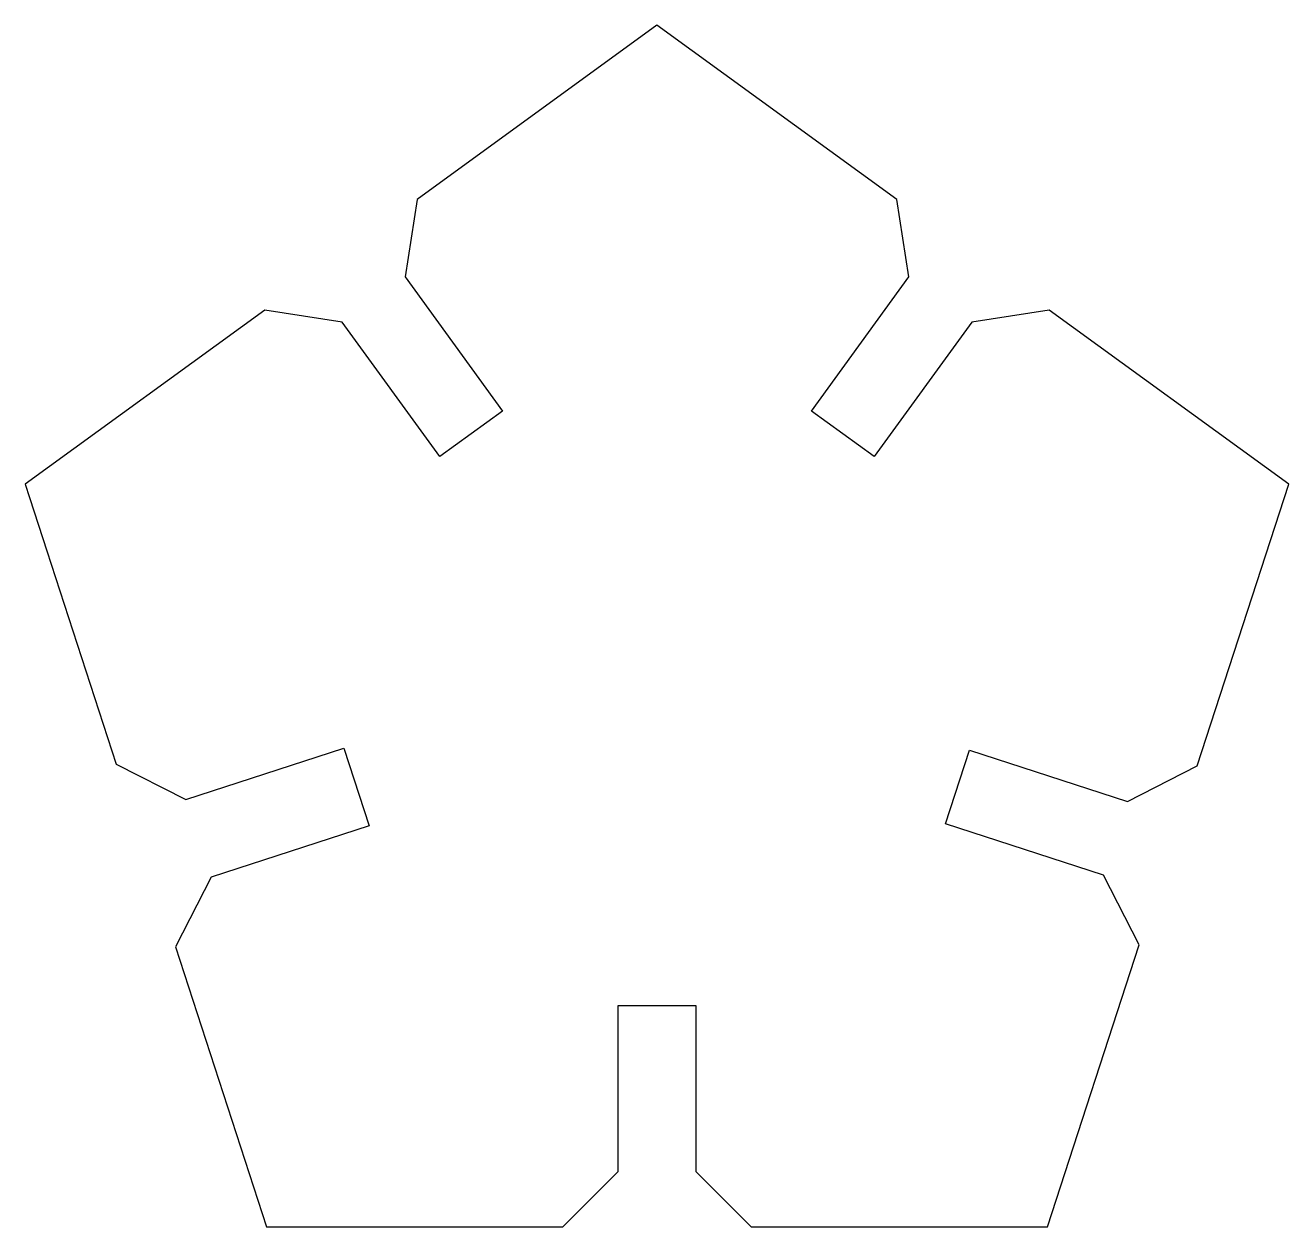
# Model space of a CAD drawing. Header units: millimetres. Extents: x -11.4 to 11.4, y -9.7 to 12.
import ezdxf

# ---------------------------------------------------------------- set-up
doc = ezdxf.new("R2010")
doc.units = ezdxf.units.MM
doc.layers.get('0').update_dxf_attribs({"linetype": 'CONTINUOUS'})

msp = doc.modelspace()

# ---------------------------------------------------------------- linework, layer by layer
msp.add_lwpolyline([(0.7, -8.708), (1.7, -9.708), (7.053, -9.708), (8.708, -4.617), (8.066, -3.357), (5.213, -2.43), (5.645, -1.098), (8.498, -2.025), (9.758, -1.383), (11.413, 3.708), (7.082, 6.855), (5.685, 6.634), (3.922, 4.207), (2.789, 5.029), (4.552, 7.457), (4.331, 8.853), (0, 12), (-4.331, 8.853), (-4.552, 7.457), (-2.789, 5.029), (-3.922, 4.207), (-5.685, 6.634), (-7.082, 6.855), (-11.413, 3.708), (-9.77, -1.349), (-8.509, -1.991), (-5.656, -1.064), (-5.201, -2.464), (-8.055, -3.391), (-8.697, -4.651), (-7.053, -9.708), (-1.7, -9.708), (-0.7, -8.708), (-0.7, -5.708), (0.7, -5.708)], close=True)

doc.saveas('drawing.dxf')
